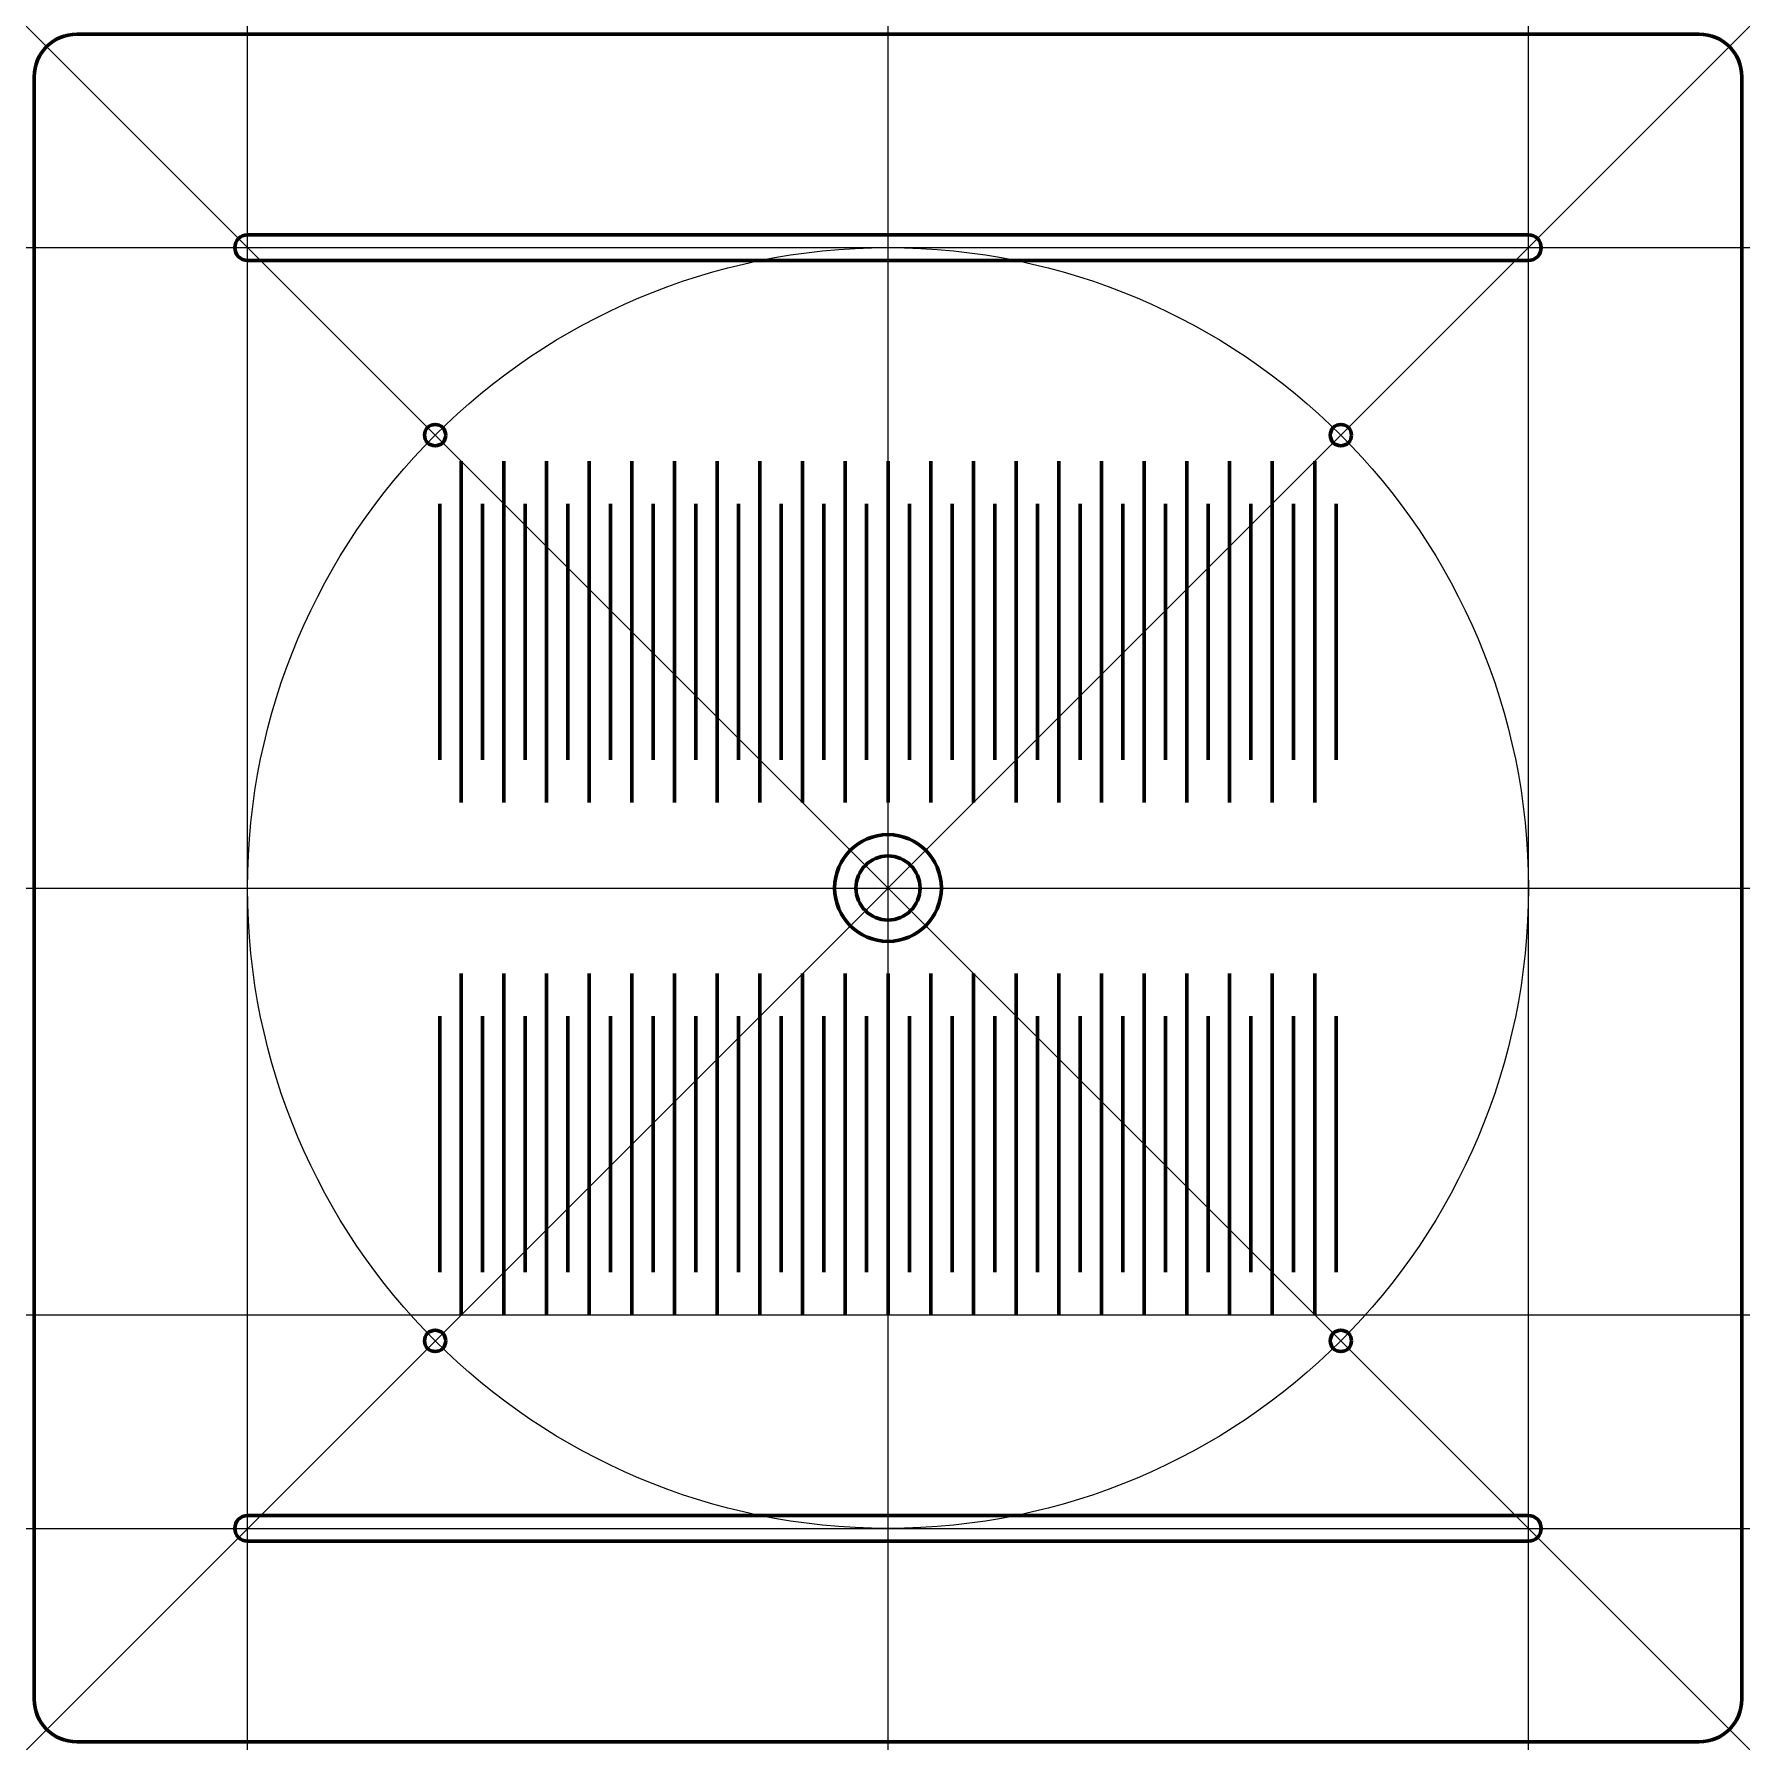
# Model space of a CAD drawing. Header units: millimetres. Extents: x 0 to 400, y 0 to 400.
import ezdxf

# ---------------------------------------------------------------- set-up
doc = ezdxf.new("R2010")
doc.units = ezdxf.units.MM
doc.linetypes.add('K5LT_AUXILIARY', pattern=[0])
doc.linetypes.add('K5LT_BASIC', pattern=[0])

# ---------------------------------------------------------------- blocks, each defined once
blk = doc.blocks.new('U0')
at = {"color": 150, "linetype": 'K5LT_BASIC', "lineweight": 60, "true_color": 0x0080ff}
for p, q in [((390, 400), (10, 400)), ((0, 390), (0, 10)), ((400, 10), (400, 390)), ((10, 0), (390, 0))]:
    blk.add_line(p, q, dxfattribs=at)
for centre, start, end in [((10, 390), 90, 180), ((390, 390), 0, 90), ((10, 10), 180, 270), ((390, 10), 270, 0)]:
    blk.add_arc(centre, 10, start, end, dxfattribs=at)

msp = doc.modelspace()

# ---------------------------------------------------------------- linework, layer by layer
at = {"color": 150, "linetype": 'K5LT_BASIC', "lineweight": 60, "true_color": 0x0080ff}
for p, q in [((50, 353), (350, 353)), ((350, 347), (50, 347)), ((100, 300), (100, 220)), ((110, 300), (110, 220)), ((120, 300), (120, 220)), ((130, 300), (130, 220)), ((140, 300), (140, 220)), ((150, 300), (150, 220)), ((160, 300), (160, 220)), ((170, 300), (170, 220)), ((180, 300), (180, 220)), ((190, 300), (190, 220)), ((200, 220), (200, 300)), ((210, 300), (210, 220)), ((220, 300), (220, 220)), ((230, 300), (230, 220)), ((240, 300), (240, 220)), ((250, 300), (250, 220)), ((260, 300), (260, 220)), ((270, 300), (270, 220)), ((280, 300), (280, 220)), ((290, 300), (290, 220)), ((300, 300), (300, 220)), ((95, 290), (95, 230)), ((105, 290), (105, 230)), ((115, 290), (115, 230)), ((125, 290), (125, 230)), ((135, 290), (135, 230)), ((145, 230), (145, 290)), ((155, 230), (155, 290)), ((165, 230), (165, 290)), ((175, 290), (175, 230)), ((185, 230), (185, 290)), ((195, 230), (195, 290)), ((205, 230), (205, 290)), ((215, 230), (215, 290)), ((225, 290), (225, 230)), ((235, 230), (235, 290)), ((245, 230), (245, 290)), ((255, 230), (255, 290)), ((265, 290), (265, 230)), ((275, 290), (275, 230)), ((285, 290), (285, 230)), ((295, 290), (295, 230)), ((305, 290), (305, 230)), ((100, 180), (100, 100)), ((110, 180), (110, 100)), ((120, 180), (120, 100)), ((130, 180), (130, 100)), ((140, 100), (140, 180)), ((150, 180), (150, 100)), ((160, 180), (160, 100)), ((170, 180), (170, 100)), ((180, 180), (180, 100)), ((190, 180), (190, 100)), ((200, 180), (200, 100)), ((210, 180), (210, 100)), ((220, 180), (220, 100)), ((230, 180), (230, 100)), ((240, 180), (240, 100)), ((250, 180), (250, 100)), ((260, 100), (260, 180)), ((270, 180), (270, 100)), ((280, 180), (280, 100)), ((290, 180), (290, 100)), ((300, 180), (300, 100)), ((95, 170), (95, 110)), ((105, 170), (105, 110)), ((115, 170), (115, 110)), ((125, 170), (125, 110)), ((135, 170), (135, 110)), ((145, 170), (145, 110)), ((155, 170), (155, 110)), ((165, 170), (165, 110)), ((175, 170), (175, 110)), ((185, 110), (185, 170)), ((195, 110), (195, 170)), ((205, 110), (205, 170)), ((215, 110), (215, 170)), ((225, 170), (225, 110)), ((235, 170), (235, 110)), ((245, 170), (245, 110)), ((255, 170), (255, 110)), ((265, 170), (265, 110)), ((275, 170), (275, 110)), ((285, 170), (285, 110)), ((295, 170), (295, 110)), ((305, 170), (305, 110)), ((50, 53), (350, 53)), ((350, 47), (50, 47))]:
    msp.add_line(p, q, dxfattribs=at)
at = {"color": 232, "true_color": 0xc52b79}
for p, direction in [((400, 0), (0.707107, -0.707107)), ((50, 255.7), (0, 1)), ((200, 257.97), (0, 1)), ((350, 210.95), (0, 1)), ((0, 0), (0.707107, 0.707107)), ((106.47, 350), (1, 0)), ((200, 200), (1, 0)), ((286.24, 100), (1, 0)), ((172.45, 50), (1, 0))]:
    msp.add_xline(p, direction, dxfattribs=at)
at = {"color": 232, "linetype": 'K5LT_AUXILIARY', "lineweight": 18, "true_color": 0xc52b79}
msp.add_circle((200, 200), 150, dxfattribs=at)
at = {"color": 150, "linetype": 'K5LT_BASIC', "lineweight": 60, "true_color": 0x0080ff}
for centre, radius in [((93.93, 306.07), 2.5), ((306.07, 306.07), 2.5), ((200, 200), 12.5), ((200, 200), 7.5), ((93.93, 93.93), 2.5), ((306.07, 93.93), 2.5)]:
    msp.add_circle(centre, radius, dxfattribs=at)
for centre, start, end in [((50, 350), 90, 270), ((350, 350), 270, 90), ((50, 50), 90, 270), ((350, 50), 270, 90)]:
    msp.add_arc(centre, 3, start, end, dxfattribs=at)

# ---------------------------------------------------------------- block references
msp.add_blockref('U0', (0, 0))

doc.saveas('drawing.dxf')
